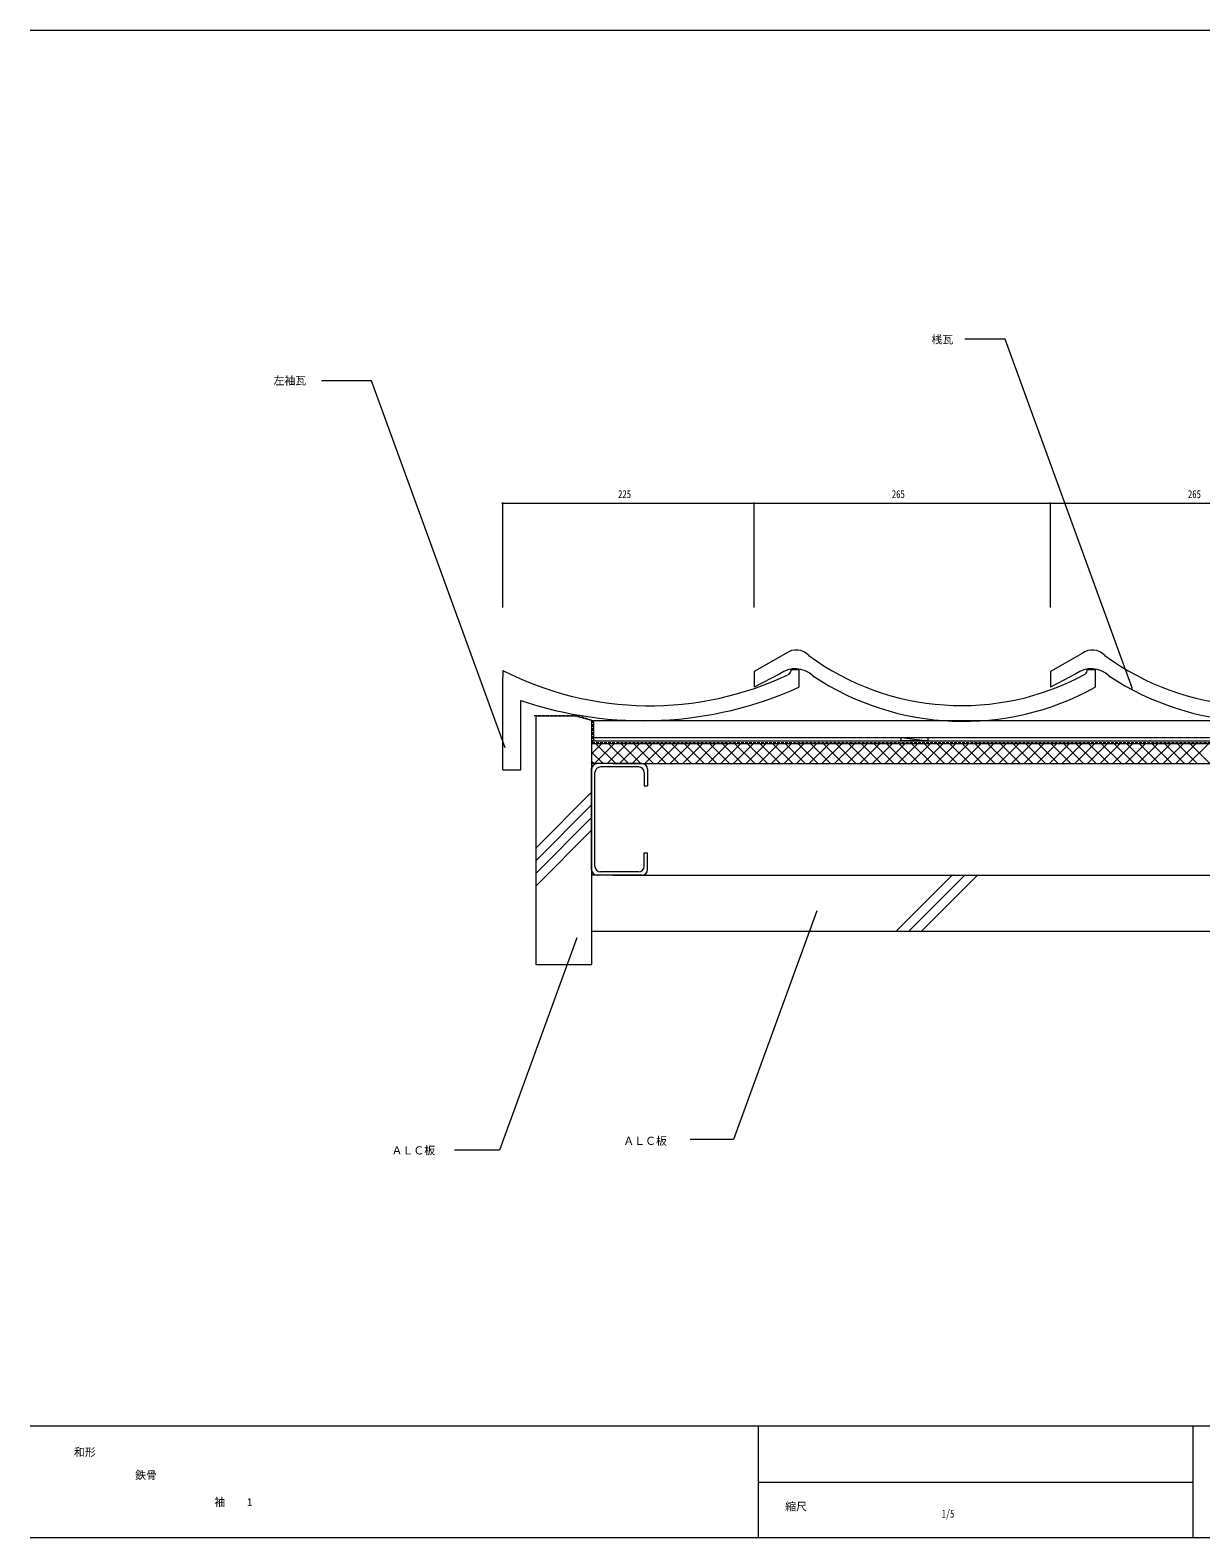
# Model space of a CAD drawing. Units: millimetres, scale not verified. Extents: x -983 to 1017, y -680 to 670.
# Drawn here: x -983 to 65, y -680 to 670 of the extents above; entities that cross this region are included whole.
import ezdxf
from ezdxf.enums import TextEntityAlignment as Align

# ---------------------------------------------------------------- set-up
doc = ezdxf.new("R2010")
doc.units = ezdxf.units.MM
doc.header["$LTSCALE"] = 2
doc.header["$PDMODE"] = 32
doc.header["$PDSIZE"] = 1
doc.linetypes.add('DASHED1', pattern=[1.8, 1.2, -0.6])
doc.linetypes.add('USER8', pattern=[2.5, 0.5, -2])
for name, color, linetype, lineweight in [('0-1_0-0', 7, 'Continuous', 18), ('0-2_1-0', 3, 'Continuous', 18), ('0-3_1-1', 4, 'Continuous', 18), ('0-4_1-2', 7, 'Continuous', 18), ('0-5_1-3', 7, 'Continuous', 18), ('0-6_ADD_LINE', 3, 'USER8', 18), ('1-4', 5, 'Continuous', 18)]:
    doc.layers.add(name, color=color, linetype=linetype, lineweight=lineweight)
doc.styles.add('ＭＳ ゴシック', font='')
doc.styles.get('ＭＳ ゴシック').set_extended_font_data('MS Gothic')

msp = doc.modelspace()

# ---------------------------------------------------------------- linework, layer by layer
at = {"layer": '0-2_1-0'}
for p, q in [((-306.773, 111.419), (-335.131, 95.294)), ((-41.773, 111.419), (-70.131, 95.294)), ((-560.131, 96.293), (-560.131, 90.293)), ((-335.131, 95.294), (-335.131, 81.294)), ((-295.131, 97.007), (-295.131, 81.101)), ((-70.131, 95.294), (-70.131, 81.294)), ((-37.078, 97.009), (-30.131, 97.009)), ((-30.131, 97.009), (-30.131, 81.101)), ((-560.131, 7.294), (-560.131, 90.293)), ((-312.269, 93.138), (-335.131, 81.294)), ((-47.269, 93.138), (-70.131, 81.294)), ((-544.131, 7.294), (-544.131, 69.39)), ((-560.131, 7.294), (-544.131, 7.294))]:
    msp.add_line(p, q, dxfattribs=at)
at = {"layer": '0-2_1-0', "color": 7}
msp.add_line((-480.676, 51.293), (-494.725, 55.411), dxfattribs=at)
at = {"layer": '0-2_1-0'}
msp.add_lwpolyline([(-302.078, 97.007), (-295.131, 97.007), (-295.131, 81.101)], dxfattribs=at)
for centre, radius, start, end in [((-297.573, 99.177), 15.314, 42.69055, 126.92076), ((-149.467, 296.119), 231.37, 233.73813, 298.51938), ((-32.573, 99.177), 15.314, 42.69055, 126.92076), ((115.533, 296.119), 231.37, 233.73813, 298.51938), ((-428.56, 353.186), 288.624, 242.88007, 295.5672), ((-298.507, 74.544), 23.132, 47.12305, 126.50717), ((-307.277, 96.861), 5.201, 309.08185, 1.61447), ((-33.507, 74.544), 23.132, 47.12305, 126.50717), ((-42.277, 96.861), 5.201, 309.08185, 1.61447), ((-434.49, 391.181), 339.957, 251.18492, 294.2005), ((-147.933, 293.315), 242.718, 236.25316, 299.03503), ((117.067, 293.315), 242.718, 236.25316, 299.03503)]:
    msp.add_arc(centre, radius, start, end, dxfattribs=at)
at = {"layer": '0-3_1-1', "color": 7}
for p, q in [((-530.676, 55.411), (-530.676, -128.186)), ((-494.725, 55.411), (-530.676, 55.411)), ((-479.047, 51.293), (584.383, 51.293)), ((-480.676, 30.814), (584.383, 30.814)), ((-479.047, 36.293), (584.383, 36.293)), ((-479.047, 33.293), (584.383, 33.293)), ((-203.676, 36.293), (-179.676, 33.293)), ((-475.676, -87.186), (-480.676, -87.186))]:
    msp.add_line(p, q, dxfattribs=at)
at = {"layer": '0-3_1-1'}
for p, q in [((-480.676, 21.639), (-471.5, 30.814)), ((-478.186, 12.814), (-460.186, 30.814)), ((-477.109, 30.814), (-459.109, 12.814)), ((-466.872, 12.814), (-448.872, 30.814)), ((-465.795, 30.814), (-447.795, 12.814)), ((-455.559, 12.814), (-437.559, 30.814)), ((-454.481, 30.814), (-436.481, 12.814)), ((-444.245, 12.814), (-426.245, 30.814)), ((-443.168, 30.814), (-425.168, 12.814)), ((-432.931, 12.814), (-414.931, 30.814)), ((-431.854, 30.814), (-413.854, 12.814)), ((-421.618, 12.814), (-403.618, 30.814)), ((-420.54, 30.814), (-402.54, 12.814)), ((-410.304, 12.814), (-392.304, 30.814)), ((-409.227, 30.814), (-391.227, 12.814)), ((-398.99, 12.814), (-380.99, 30.814)), ((-397.913, 30.814), (-379.913, 12.814)), ((-387.676, 12.814), (-369.676, 30.814)), ((-386.599, 30.814), (-368.599, 12.814)), ((-376.363, 12.814), (-358.363, 30.814)), ((-375.286, 30.814), (-357.286, 12.814)), ((-365.049, 12.814), (-347.049, 30.814)), ((-363.972, 30.814), (-345.972, 12.814)), ((-353.735, 12.814), (-335.735, 30.814)), ((-352.658, 30.814), (-334.658, 12.814)), ((-342.422, 12.814), (-324.422, 30.814)), ((-341.345, 30.814), (-323.345, 12.814)), ((-331.108, 12.814), (-313.108, 30.814)), ((-330.031, 30.814), (-312.031, 12.814)), ((-319.794, 12.814), (-301.794, 30.814)), ((-318.717, 30.814), (-300.717, 12.814)), ((-308.481, 12.814), (-290.48, 30.814)), ((-307.404, 30.814), (-289.404, 12.814)), ((-297.167, 12.814), (-279.167, 30.814)), ((-296.09, 30.814), (-278.09, 12.814)), ((-285.853, 12.814), (-267.853, 30.814)), ((-284.776, 30.814), (-266.776, 12.814)), ((-274.539, 12.814), (-256.539, 30.814)), ((-273.463, 30.814), (-255.463, 12.814)), ((-263.226, 12.814), (-245.226, 30.814)), ((-262.149, 30.814), (-244.149, 12.814)), ((-251.912, 12.814), (-233.912, 30.814)), ((-250.835, 30.814), (-232.835, 12.814)), ((-240.598, 12.814), (-222.598, 30.814)), ((-239.522, 30.814), (-221.522, 12.814)), ((-229.285, 12.814), (-211.285, 30.814)), ((-228.208, 30.814), (-210.208, 12.814)), ((-217.971, 12.814), (-199.971, 30.814)), ((-216.894, 30.814), (-198.894, 12.814)), ((-206.657, 12.814), (-188.657, 30.814)), ((-205.581, 30.814), (-187.58, 12.814)), ((-195.343, 12.814), (-177.343, 30.814)), ((-194.267, 30.814), (-176.267, 12.814)), ((-184.03, 12.814), (-166.03, 30.814)), ((-182.953, 30.814), (-164.953, 12.814)), ((-172.716, 12.814), (-154.716, 30.814)), ((-171.639, 30.814), (-153.639, 12.814)), ((-161.402, 12.814), (-143.402, 30.814)), ((-160.326, 30.814), (-142.326, 12.814)), ((-150.089, 12.814), (-132.089, 30.814)), ((-149.012, 30.814), (-131.012, 12.814)), ((-138.775, 12.814), (-120.775, 30.814)), ((-137.699, 30.814), (-119.698, 12.814)), ((-127.461, 12.814), (-109.461, 30.814)), ((-126.385, 30.814), (-108.385, 12.814)), ((-116.148, 12.814), (-98.147, 30.814)), ((-115.071, 30.814), (-97.071, 12.814)), ((-104.834, 12.814), (-86.834, 30.814)), ((-103.757, 30.814), (-85.757, 12.814)), ((-93.52, 12.814), (-75.52, 30.814)), ((-92.444, 30.814), (-74.444, 12.814)), ((-82.206, 12.814), (-64.206, 30.814)), ((-81.13, 30.814), (-63.13, 12.814)), ((-70.893, 12.814), (-52.893, 30.814)), ((-69.816, 30.814), (-51.816, 12.814)), ((-59.579, 12.814), (-41.579, 30.814)), ((-58.503, 30.814), (-40.503, 12.814)), ((-48.265, 12.814), (-30.265, 30.814)), ((-47.189, 30.814), (-29.189, 12.814)), ((-36.952, 12.814), (-18.951, 30.814)), ((-35.875, 30.814), (-17.875, 12.814)), ((-25.638, 12.814), (-7.638, 30.814)), ((-24.562, 30.814), (-6.562, 12.814)), ((-14.324, 12.814), (3.676, 30.814)), ((-13.248, 30.814), (4.752, 12.814)), ((-3.01, 12.814), (14.99, 30.814)), ((-1.934, 30.814), (16.066, 12.814)), ((8.303, 12.814), (26.303, 30.814)), ((9.379, 30.814), (27.379, 12.814)), ((19.617, 12.814), (37.617, 30.814)), ((20.693, 30.814), (38.693, 12.814)), ((30.931, 12.814), (48.931, 30.814)), ((32.007, 30.814), (50.007, 12.814)), ((42.244, 12.814), (60.244, 30.814)), ((43.32, 30.814), (61.32, 12.814)), ((53.558, 12.814), (71.558, 30.814)), ((54.634, 30.814), (72.634, 12.814)), ((-480.676, 23.068), (-470.422, 12.814)), ((-480.676, 15.126), (-478.363, 12.814))]:
    msp.add_line(p, q, dxfattribs=at)
at = {"layer": '0-3_1-1', "color": 3}
for p, q in [((-480.676, -82.186), (-480.676, 7.814)), ((-477.676, -79.186), (-477.676, 4.814)), ((-435.676, 12.814), (-475.676, 12.814)), ((-438.676, 9.814), (-472.676, 9.814)), ((-433.676, 4.814), (-433.676, -7.186)), ((-430.676, 7.814), (-430.676, -7.186)), ((-433.676, -7.186), (-430.676, -7.186)), ((-433.676, -67.186), (-430.676, -67.186)), ((-433.676, -79.186), (-433.676, -67.186)), ((-430.676, -82.186), (-430.676, -67.186)), ((-435.676, -87.186), (-475.676, -87.186)), ((-438.676, -84.186), (-472.676, -84.186))]:
    msp.add_line(p, q, dxfattribs=at)
at = {"layer": '0-3_1-1', "color": 3, "linetype": 'DASHED1'}
for points in [[(-532.043, 55.911), (-493.353, 55.911), (-480.135, 51.781)], [(-480.135, 51.781), (-480.135, 31.593), (584.383, 31.593)]]:
    msp.add_lwpolyline(points, dxfattribs=at)
at = {"layer": '0-3_1-1', "color": 7}
for points in [[(-479.047, 51.293), (-479.047, 47.512), (-479.047, 33.293)], [(-461.676, -87.186), (-213.242, -87.186), (584.383, -87.186)]]:
    msp.add_lwpolyline(points, dxfattribs=at)
msp.add_lwpolyline([(-203.676, 33.293), (-203.676, 36.293), (-179.676, 36.293), (-179.676, 33.293)], close=True, dxfattribs=at)
at = {"layer": '0-3_1-1', "color": 3}
for centre, start, end in [((-475.676, 7.814), 90, 180), ((-472.676, 4.814), 90, 180), ((-438.676, 4.814), 0, 90), ((-435.676, 7.814), 0, 90), ((-472.676, -79.186), 180, 270), ((-438.676, -79.186), 270, 0), ((-475.676, -82.186), 180, 270), ((-435.676, -82.186), 270, 0)]:
    msp.add_arc(centre, 5, start, end, dxfattribs=at)
at = {"layer": '0-4_1-2'}
for p, q in [((-110.572, 392.762), (-146.617, 392.762)), ((3.383, 79.673), (-110.572, 392.762)), ((-677.654, 355.682), (-722.293, 355.682)), ((-557.963, 26.832), (-677.654, 355.682)), ((-560.131, 245.889), (-335.131, 245.889)), ((-560.131, 152.645), (-560.131, 245.889))]:
    msp.add_line(p, q, dxfattribs=at)
for points in [[(-335.131, 152.645), (-335.131, 245.889), (-70.131, 245.889)], [(-70.131, 152.645), (-70.131, 245.889), (194.869, 245.889)]]:
    msp.add_lwpolyline(points, dxfattribs=at)
for p in [(-560.131, 245.889), (-335.131, 245.889), (-70.131, 245.889)]:
    msp.add_point(p, dxfattribs=at)
at = {"layer": '0-5_1-3'}
for p, q in [((-480.676, 51.293), (-480.676, -167.186)), ((-475.676, 12.814), (-480.676, 12.814)), ((-461.676, 12.814), (584.383, 12.814)), ((-480.676, -12.861), (-530.676, -62.861)), ((-480.676, -24.176), (-530.676, -74.176)), ((-480.676, -35.489), (-530.676, -85.489)), ((-480.676, -46.803), (-530.676, -96.803)), ((-158.074, -87.186), (-208.074, -137.186)), ((-146.76, -87.186), (-196.76, -137.186)), ((-135.447, -87.186), (-185.447, -137.186)), ((-279.054, -118.976), (-353.571, -323.711)), ((-480.676, -137.186), (584.383, -137.186)), ((-353.571, -323.711), (-392.568, -323.711))]:
    msp.add_line(p, q, dxfattribs=at)
for points in [[(-530.676, -128.186), (-530.676, -167.186), (-480.676, -167.186)], [(-493.919, -143.301), (-563.109, -333.399), (-603.378, -333.399)]]:
    msp.add_lwpolyline(points, dxfattribs=at)
at = {"layer": '0-6_ADD_LINE', "color": 7}
msp.add_line((-480.676, 51.293), (584.383, 51.293), dxfattribs=at)
at = {"layer": '0-6_ADD_LINE'}
for p, q in [((-480.676, 7.814), (-480.676, 17.38)), ((-480.676, -82.186), (-480.676, -92.4))]:
    msp.add_line(p, q, dxfattribs=at)
at = {"layer": '1-4'}
for p, q in [((-983.108, 669.537), (1016.892, 669.537)), ((1016.892, -580.463), (-983.108, -580.463)), ((-331.757, -580.463), (-331.757, -680.462)), ((57.432, -580.463), (57.432, -680.462)), ((-331.757, -630.462), (57.432, -630.462)), ((1016.892, -680.462), (-983.108, -680.462))]:
    msp.add_line(p, q, dxfattribs=at)

# ---------------------------------------------------------------- texts
at = {"layer": '0-1_0-0', "style": 'ＭＳ ゴシック'}
for s, p in [('和形', (-943.919, -609.517)), ('縮尺', (-307.433, -658.166))]:
    msp.add_text(s, height=7.148, dxfattribs=at).set_placement(p, align=Align.BOTTOM_LEFT)
at = {"layer": '0-2_1-0', "color": 7, "style": 'ＭＳ ゴシック', "width": 0.7}
msp.add_text('1/5', height=7.148, dxfattribs=at).set_placement((-167.358, -664.548), align=Align.BOTTOM_LEFT)
at = {"layer": '0-4_1-2', "style": 'ＭＳ ゴシック'}
for s, p in [('桟瓦', (-176.514, 386.81)), ('左袖瓦', (-765.338, 349.995)), ('鉄骨', (-889.111, -630.081)), ('袖\u3000\u30001', (-818.282, -654.163))]:
    msp.add_text(s, height=7.148, dxfattribs=at).set_placement(p, align=Align.BOTTOM_LEFT)
at = {"layer": '0-4_1-2', "style": 'ＭＳ ゴシック', "width": 0.8}
for s, p in [('225', (-457.006, 248.389)), ('265', (-212.006, 248.389)), ('265', (52.994, 248.389))]:
    msp.add_text(s, height=7.148, dxfattribs=at).set_placement(p, align=Align.BOTTOM_LEFT)
at = {"layer": '0-5_1-3', "style": 'ＭＳ ゴシック'}
for p in [(-452.338, -330.761), (-659.728, -339.332)]:
    msp.add_text('ＡＬＣ板', height=7.148, dxfattribs=at).set_placement(p, align=Align.BOTTOM_LEFT)

doc.saveas('drawing.dxf')
